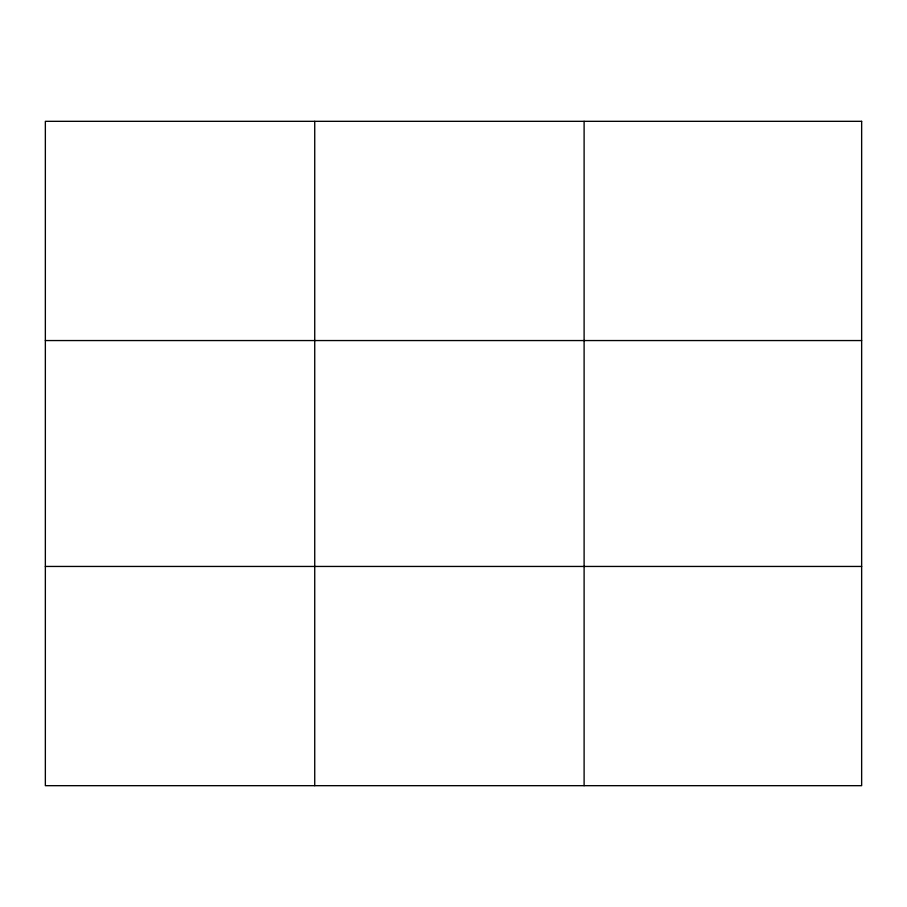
<?xml version="1.0" encoding="UTF-8"?>
<svg xmlns="http://www.w3.org/2000/svg" width="907" height="907" viewBox="0 0 907 907"><rect width="100%" height="100%" fill="white"/><g stroke="black" fill="none" stroke-linecap="round" stroke-linejoin="round"><path stroke-width="1.36" d="M314.729 121.323L314.729 785.677M584.108 121.323L584.108 785.677M45.35 340.556L861.65 340.556M45.35 566.444L861.65 566.444M861.65 121.323L861.65 785.677L45.35 785.677L45.35 121.323L861.65 121.323"/></g></svg>
